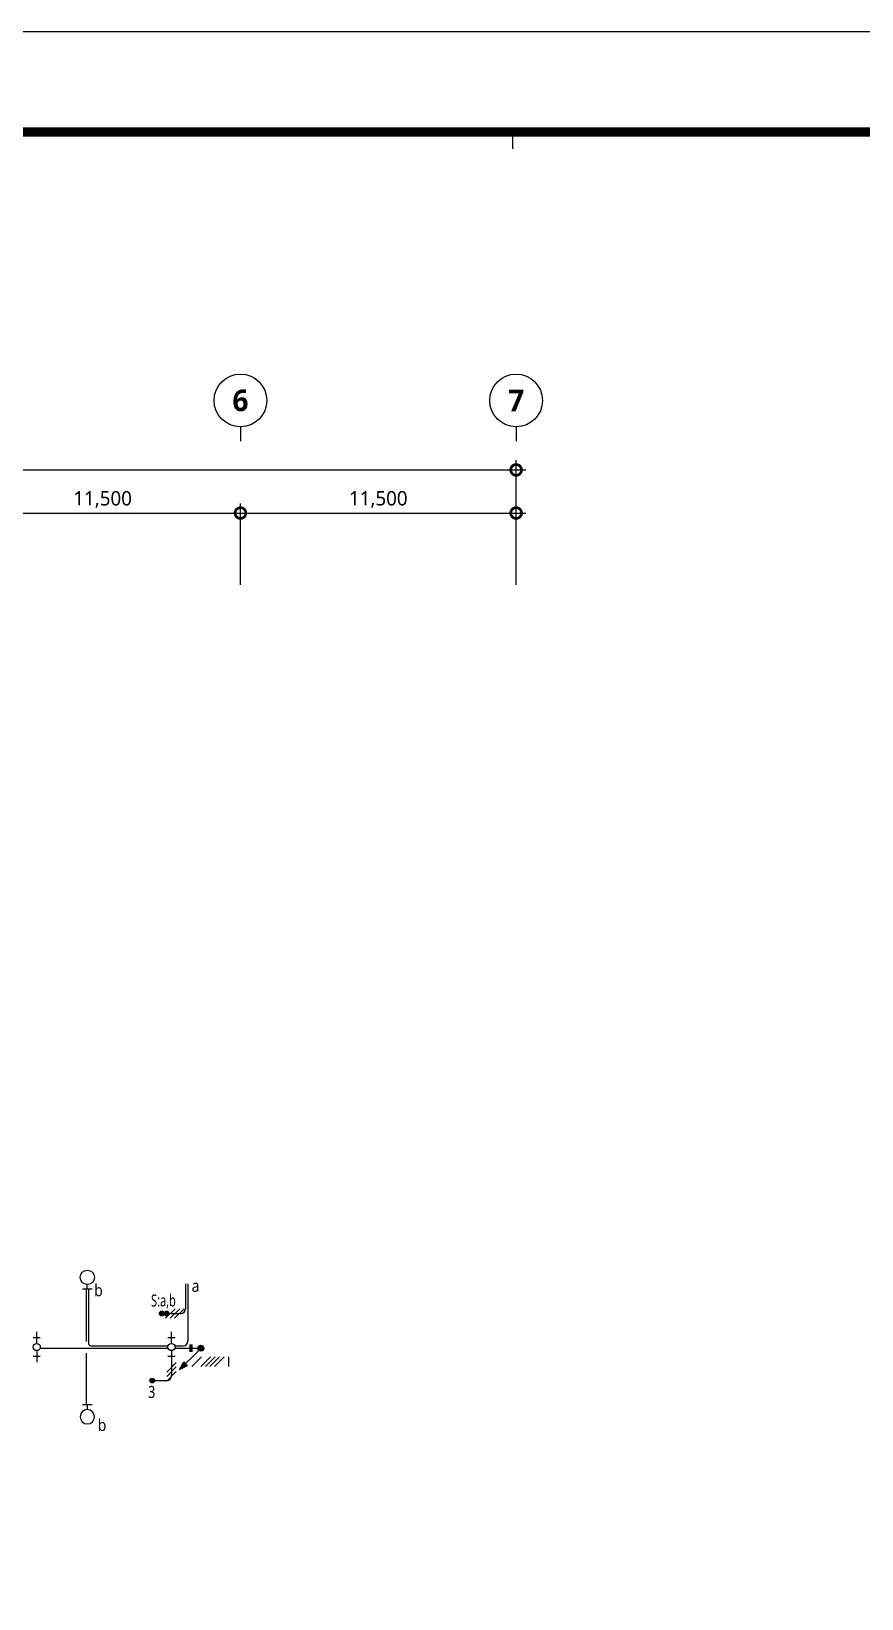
# Model space of a CAD drawing. Header units: millimetres. Extents: x -168200 to 504600, y -244718 to -125918.
# Drawn here: x 428678 to 463314, y -191317 to -125918 of the extents above; entities that cross this region are included whole.
import ezdxf
from ezdxf.enums import TextEntityAlignment as Align

# ---------------------------------------------------------------- set-up
doc = ezdxf.new("R2010")
doc.units = ezdxf.units.MM
doc.set_wipeout_variables(frame=1)
doc.layers.get('Defpoints').update_dxf_attribs({"color": 167})
for name, color, linetype in [('arch', 8, 'Continuous'), ('RACEWAY', 6, 'Continuous'), ('S', 4, 'Continuous'), ('SYM', 3, 'Continuous'), ('SYM-BUB', 3, 'Continuous'), ('TIT', 2, 'Continuous'), ('XR-FORM-EE$0$XR-SHEET-SHT', 5, 'Continuous')]:
    doc.layers.add(name, color=color, linetype=linetype)
doc.layers.add('XR-FORM-EE$0$XR-SHEET-TEMP', color=171, linetype='Continuous', plot=False)
doc.styles.add('$0$스타일1', font='malgun.ttf')
doc.styles.add('arch', font='malgun.ttf')
doc.styles.add('GHS', font='malgun.ttf')
doc.styles.add('스타일1', font='malgun.ttf')
doc.styles.add('스타일2', font='malgunbd.ttf')
doc.dimstyles.new('CJA', dxfattribs={"dimscale": 300, "dimtxt": 2.7, "dimasz": 1, "dimexe": 2, "dimexo": 3, "dimgap": 1, "dimtad": 1, "dimdec": 0, "dimzin": 1, "dimdsep": 46, "dimlunit": 6, "dimtxsty": '$0$스타일1', "dimblk": 'CJDOT', "dimcen": 0.09, "dimdle": 1, "dimclrd": 256, "dimclre": 256, "dimclrt": 3, "dimadec": 0, "dimazin": 0, "dimtfac": 1, "dimtdec": 0, "dimtix": 1, "dimtmove": 2, "dimatfit": 3, "dimldrblk": 'CJDOT', "dimfxl": 1, "dimtolj": 1, "dimtzin": 1, "dimarcsym": 0})

# ---------------------------------------------------------------- blocks, each defined once
blk = doc.blocks.new('XR-FORM-EE', base_point=(461, 408))
at = {"layer": 'XR-FORM-EE$0$XR-SHEET-SHT', "color": 5}
blk.add_lwpolyline([(0, 118800), (168200, 118800), (168200, 0), (0, 0)], close=True, dxfattribs=at)
at = {"layer": 'XR-FORM-EE$0$XR-SHEET-SHT', "color": 5, "const_width": 400}
blk.add_lwpolyline([(9300, 114600), (163900, 114600), (163900, 4200), (9300, 4200)], close=True, dxfattribs=at)
at = {"layer": 'XR-FORM-EE$0$XR-SHEET-TEMP'}
blk.add_line((112350, 114600), (112350, 113900), dxfattribs=at)
blk = doc.blocks.new('_DotSmall')
at = {"color": 0, "linetype": 'ByBlock', "const_width": 0.5}
blk.add_lwpolyline([(-0.0625, 0, 1), (0.0625, 0, 1)], format="xyb", close=True, dxfattribs=at)
blk = doc.blocks.new('*D528')
at = {"layer": 'arch', "color": 7, "lineweight": -2, "transparency": 16777216}
for p, q in [((377900, -149018), (377900, -143818)), ((448900, -149018), (448900, -143818)), ((377500, -144218), (449300, -144218))]:
    blk.add_line(p, q, dxfattribs=at)
at = {"layer": 'Defpoints', "color": 0, "transparency": 16777216}
for p in [(448900, -144218), (377900, -149618), (448900, -149618)]:
    blk.add_point(p, dxfattribs=at)
at = {"layer": 'arch', "color": 7, "lineweight": -2, "transparency": 16777216, "xscale": 900, "yscale": 900, "zscale": 900, "rotation": 180}
blk.add_blockref('_DotSmall', (377900, -144218), dxfattribs=at)
at = {"layer": 'arch', "color": 7, "lineweight": -2, "transparency": 16777216, "xscale": 900, "yscale": 900, "zscale": 900}
blk.add_blockref('_DotSmall', (448900, -144218), dxfattribs=at)
at = {"layer": 'arch', "color": 3, "transparency": 16777216, "insert": (412900, -143656), "char_height": 600, "attachment_point": 5, "style": '스타일1'}
blk.add_mtext('\\A1;71,000', dxfattribs=at)
blk = doc.blocks.new('CJDOT')
blk.add_line((-2, 0), (2, 0))
at = {"const_width": 0.5}
blk.add_lwpolyline([(-0.25, 0, 1), (0.25, 0, 1)], format="xyb", close=True, dxfattribs=at)
blk = doc.blocks.new('*D529')
at = {"layer": 'arch', "color": 7, "lineweight": -2, "transparency": 16777216}
for p, q in [((437400, -149018), (437400, -145618)), ((448900, -149018), (448900, -145618)), ((437000, -146018), (449300, -146018))]:
    blk.add_line(p, q, dxfattribs=at)
at = {"layer": 'Defpoints', "color": 0, "transparency": 16777216}
for p in [(448900, -146018), (437400, -149618), (448900, -149618)]:
    blk.add_point(p, dxfattribs=at)
at = {"layer": 'arch', "color": 7, "lineweight": -2, "transparency": 16777216, "xscale": 900, "yscale": 900, "zscale": 900, "rotation": 180}
blk.add_blockref('_DotSmall', (437400, -146018), dxfattribs=at)
at = {"layer": 'arch', "color": 7, "lineweight": -2, "transparency": 16777216, "xscale": 900, "yscale": 900, "zscale": 900}
blk.add_blockref('_DotSmall', (448900, -146018), dxfattribs=at)
at = {"layer": 'arch', "color": 3, "transparency": 16777216, "insert": (443150, -145456), "char_height": 600, "attachment_point": 5, "style": '스타일1'}
blk.add_mtext('\\A1;11,500', dxfattribs=at)
blk = doc.blocks.new('*D530')
at = {"layer": 'arch', "color": 7, "lineweight": -2, "transparency": 16777216}
for p, q in [((425900, -149018), (425900, -145618)), ((437400, -149018), (437400, -145618)), ((425500, -146018), (437800, -146018))]:
    blk.add_line(p, q, dxfattribs=at)
at = {"layer": 'Defpoints', "color": 0, "transparency": 16777216}
for p in [(437400, -146018), (425900, -149618), (437400, -149618)]:
    blk.add_point(p, dxfattribs=at)
at = {"layer": 'arch', "color": 7, "lineweight": -2, "transparency": 16777216, "xscale": 900, "yscale": 900, "zscale": 900, "rotation": 180}
blk.add_blockref('_DotSmall', (425900, -146018), dxfattribs=at)
at = {"layer": 'arch', "color": 7, "lineweight": -2, "transparency": 16777216, "xscale": 900, "yscale": 900, "zscale": 900}
blk.add_blockref('_DotSmall', (437400, -146018), dxfattribs=at)
at = {"layer": 'arch', "color": 3, "transparency": 16777216, "insert": (431650, -145456), "char_height": 600, "attachment_point": 5, "style": '스타일1'}
blk.add_mtext('\\A1;11,500', dxfattribs=at)
blk = doc.blocks.new('NEW_BUB')
at = {"layer": 'SYM-BUB', "color": 6}
blk.add_line((0, 3), (0, 0), dxfattribs=at)
blk.add_circle((0, 8.5), 5.5, dxfattribs=at)
at = {"layer": 'SYM-BUB', "color": 3, "style": '스타일2'}
blk.add_attdef('X', text='', height=4.5, dxfattribs=at).set_placement((0, 8.5), align=Align.MIDDLE)
blk = doc.blocks.new('I8')
at = {"linetype": 'Continuous'}
blk.add_wipeout([(-630, 150), (630, 150), (630, -150), (-630, -150)], dxfattribs=at).dxf.layer = 'SYM'
at = {"layer": 'SYM', "linetype": 'Continuous'}
for p, q in [((-150, 0), (-630, 0)), ((-390, 150), (-390, -150)), ((150, 0), (630, 0)), ((390, 150), (390, -150))]:
    blk.add_line(p, q, dxfattribs=at)
blk.add_circle((0, 0), 150, dxfattribs=at)
blk = doc.blocks.new('H7')
at = {"layer": 'SYM'}
blk.add_hatch(color=6, dxfattribs=at).paths.add_polyline_path([(-75, 0, 1), (75, 0, 1)])
blk.add_circle((0, 0), 75, dxfattribs=at)
blk = doc.blocks.new('E10')
blk.add_wipeout([(-63, 194), (-120, 165), (-165, 120), (-194, 63), (-204, 0), (-194, -63), (-165, -120), (-120, -165), (-63, -194), (0, -204), (63, -194), (120, -165), (165, -120), (194, -63), (204, 0), (194, 63), (165, 120), (120, 165), (63, 194), (0, 204)])
blk = doc.blocks.new('A$C07382CB1')
at = {"layer": 'SYM'}
blk.add_hatch(color=5, dxfattribs=at).paths.add_polyline_path([(393, 501), (447, 447), (501, 393), (624, 624)])
h = blk.add_hatch(color=5, dxfattribs=at)
edge = h.paths.add_edge_path()
edge.add_ellipse((0, 0), major_axis=(61.9, 61.9), ratio=1, start_angle=45, end_angle=225, ccw=False)
edge.add_ellipse((0, 0), major_axis=(61.9, 61.9), ratio=1, start_angle=225, end_angle=405, ccw=False)
for p, q in [((62, 62), (624, 624)), ((624, 624), (393, 501)), ((393, 501), (447, 447)), ((624, 624), (501, 393)), ((501, 393), (447, 447))]:
    blk.add_line(p, q, dxfattribs=at)
blk.add_circle((0, 0), 87.5, dxfattribs=at)
blk = doc.blocks.new('D8')
at = {"layer": 'SYM', "xscale": 0.00742857142770663, "yscale": 0.00742857142770663, "zscale": 0.00742857142770663}
blk.add_blockref('A$C07382CB1', (0, 0), dxfattribs=at)
blk = doc.blocks.new('zw$AC8')
at = {"layer": 'SYM'}
for p, q in [((200, 0), (-200, 0)), ((0, 0), (0, 200))]:
    blk.add_line(p, q, dxfattribs=at)
blk.add_circle((0, 500), 300, dxfattribs=at)
blk.add_circle((0, 500), 300, dxfattribs=at)

msp = doc.modelspace()

# ---------------------------------------------------------------- linework, layer by layer
at = {"layer": 'S'}
for p, q in [((430962.5, -178407.7), (430962.5, -180589.2)), ((431062.5, -178407.7), (431062.5, -180667.7)), ((434420, -179417.7), (434909.8, -179417.7)), ((430962.5, -181073.8), (430962.5, -183227.7)), ((433820, -182217.7), (434322.5, -182217.7))]:
    msp.add_line(p, q, dxfattribs=at)
for centre, radius, start, end in [((434909.8, -179217.7), 200, 270, 0), ((431162.5, -180667.7), 100, 180, 270), ((435009.8, -180567.7), 200, 270, 0), ((434322.5, -182017.7), 200, 270, 0)]:
    msp.add_arc(centre, radius, start, end, dxfattribs=at)
at = {"layer": 'SYM', "color": 6}
msp.add_lwpolyline([(435334.7, -180704.4, 130.7, 130.7, 0), (435334.7, -181031.1, 0, 0, 0), (435334.7, -181431.2, 0, 0, 0), (437039.6, -181431.2, 0, 0, 0)], format="xyseb", dxfattribs=at)
at = {"layer": 'TIT', "color": 6}
for p, q in [((434676.3, -179217.7), (434276.3, -179617.7)), ((434864.9, -179217.7), (434464.9, -179617.7)), ((435053.4, -179217.7), (434653.4, -179617.7)), ((435774.6, -181231.2), (435374.6, -181631.2)), ((436151.7, -181231.2), (435751.7, -181631.2)), ((436340.3, -181231.2), (435940.3, -181631.2)), ((436528.8, -181231.2), (436128.8, -181631.2)), ((436717.4, -181231.2), (436317.4, -181631.2)), ((436906, -181231.2), (436906, -181631.2)), ((434322.5, -182238.9), (434722.5, -181838.9))]:
    msp.add_line(p, q, dxfattribs=at)

# ---------------------------------------------------------------- block references
at = {"layer": 'arch'}
msp.add_blockref('XR-FORM-EE', (336861, -244309.3), dxfattribs=at)
at = {"layer": 'arch', "xscale": 200.0000000000001, "yscale": 200.0000000000001, "zscale": 200.0000000000001}
for p, values in [((437400, -143017.7), {'X': '6'}), ((448900, -143017.7), {'X': '7'})]:
    msp.add_blockref('NEW_BUB', p, dxfattribs=at).add_auto_attribs(values)
at = {"layer": 'S', "xscale": 1.333333333333333, "yscale": 1.333333333333333, "zscale": 1.333333333333333}
for p in [(434120, -179417.7), (434320, -179417.7), (433720, -182217.7)]:
    msp.add_blockref('H7', p, dxfattribs=at)
at = {"layer": 'SYM'}
msp.add_blockref('zw$AC8', (431012.5, -178407.7), dxfattribs=at)
at = {"layer": 'SYM', "xscale": -1, "rotation": 180}
msp.add_blockref('zw$AC8', (431012.5, -183227.7), dxfattribs=at)

# ---------------------------------------------------------------- texts
at = {"layer": 'SYM', "style": 'arch'}
for s, width, p in [('b', 0.9, (431475.6, -178435.8)), ('S:a,b', 0.7, (434188, -178904.8)), ('b', 0.9, (431624.9, -184058.8))]:
    msp.add_text(s, height=500, dxfattribs=dict(at, width=width)).set_placement(p, align=Align.MIDDLE)
at = {"layer": 'SYM', "style": 'GHS', "width": 0.8}
msp.add_text('3', height=500, dxfattribs=at).set_placement((433550.2, -182940.4))

# ---------------------------------------------------------------- dimensions: what is measured, and where the dimension line sits
at = {"layer": 'arch'}
dim = msp.add_linear_dim(base=(448900, -144217.7), p1=(377900, -149617.7), p2=(448900, -149617.7), angle=180, dimstyle='CJA', override={"dimscale": 200, "dimtxt": 3, "dimasz": 4.5, "dimtxsty": '스타일1', "dimblk1": 'DotSmall', "dimblk2": 'DotSmall', "dimsah": 1, "dimdle": 2, "dimclrd": 7, "dimclre": 7}, dxfattribs=at)
dim.commit()
dim.dimension.update_dxf_attribs({"geometry": '*D528', "text_midpoint": (412900, -143655.8), "dimtype": 160})
for base, p1, p2, picture, middle in [((437400, -146017.7), (425900, -149617.7), (437400, -149617.7), '*D530', (431650, -145455.8)), ((448900, -146017.7), (437400, -149617.7), (448900, -149617.7), '*D529', (443150, -145455.8))]:
    dim = msp.add_linear_dim(base=base, p1=p1, p2=p2, dimstyle='CJA', override={"dimscale": 200, "dimtxt": 3, "dimasz": 4.5, "dimtxsty": '스타일1', "dimblk1": 'DotSmall', "dimblk2": 'DotSmall', "dimsah": 1, "dimdle": 2, "dimclrd": 7, "dimclre": 7}, dxfattribs=at)
    dim.commit()
    dim.dimension.update_dxf_attribs({"geometry": picture, "text_midpoint": middle})

# ---------------------------------------------------------------- next in the draw order: block references
at = {"layer": 'RACEWAY', "rotation": 270}
for p in [(428900.9, -180817.7), (434522.5, -180817.7)]:
    msp.add_blockref('I8', p, dxfattribs=at)
at = {"layer": 'SYM', "xscale": 1.102040816326531, "yscale": 1.102040816326531, "zscale": 1.102040816326531}
msp.add_blockref('E10', (435125, -177957.7), dxfattribs=at)

# ---------------------------------------------------------------- next in the draw order: linework, layer by layer
at = {"layer": 'S'}
for p, q in [((435109.8, -178177.2), (435109.8, -179217.7)), ((435209.8, -178177.2), (435209.8, -180567.7)), ((429050.9, -180867.7), (434372.5, -180867.7)), ((431162.5, -180767.7), (434372.5, -180767.7)), ((434672.5, -180767.7), (435009.8, -180767.7)), ((434672.5, -180867.7), (435625, -180867.7)), ((434522.5, -181447.7), (434522.5, -182017.7))]:
    msp.add_line(p, q, dxfattribs=at)
at = {"layer": 'TIT', "color": 6}
for p, q in [((434322.5, -181861.8), (434722.5, -181461.8)), ((434322.5, -182050.3), (434722.5, -181650.3))]:
    msp.add_line(p, q, dxfattribs=at)

# ---------------------------------------------------------------- next in the draw order: block references
at = {"layer": 'S', "xscale": 192.3077051587188, "yscale": 192.3077051587188, "zscale": 192.3077051587188, "rotation": 180}
msp.add_blockref('D8', (435750, -180867.7), dxfattribs=at)

# ---------------------------------------------------------------- next in the draw order: texts
at = {"layer": 'SYM', "style": 'arch', "width": 0.9}
msp.add_text('a', height=500, dxfattribs=at).set_placement((435527.6, -178266.3), align=Align.MIDDLE)

doc.saveas('drawing.dxf')
